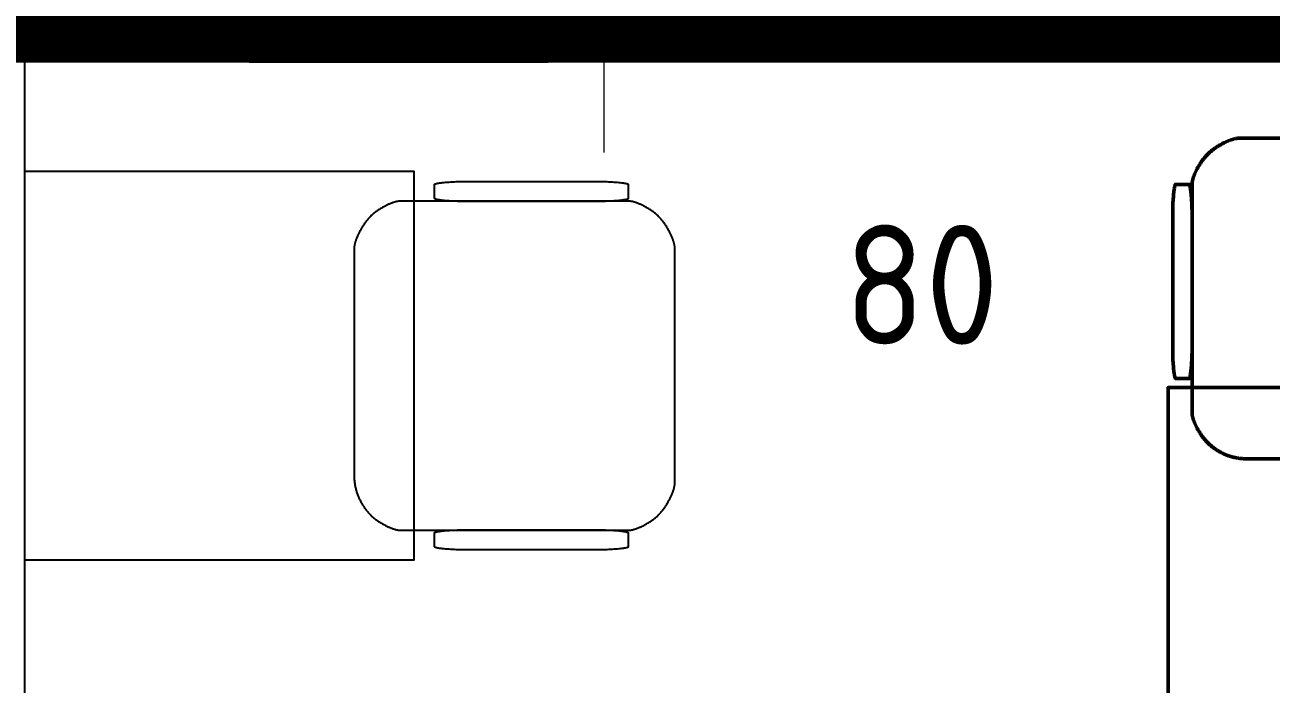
# Model space of a CAD drawing. Header units: millimetres. Extents: x 8265 to 78888, y 1905 to 34251.
# Drawn here: x 37517.9 to 37726.2, y 19967.2 to 20077.3 of the extents above; entities that cross this region are included whole.
import ezdxf

# ---------------------------------------------------------------- set-up
doc = ezdxf.new("R2010")
doc.units = ezdxf.units.MM
doc.linetypes.add('HIDDEN', pattern=[9.525, 6.35, -3.175])
doc.layers.get('Defpoints').update_dxf_attribs({"lineweight": 0})
for name, color, linetype, lineweight in [('410_STRUTTURE_001-AM_0', 7, 'Continuous', 0), ('437_RIVESTIMENTI_001-AM_0', 13, 'Continuous', 0), ('464_LAY_OUT_TQ_001-AM_0', 2, 'Continuous', 0), ('468_ARREDI_BAR_001-AM_0', 73, 'Continuous', 50), ('468_BAR_001-AM_0', 73, 'Continuous', 0), ('AM_0', 7, 'Continuous', 50), ('costruzioni', 10, 'Continuous', 0)]:
    doc.layers.add(name, color=color, linetype=linetype, lineweight=lineweight)
doc.layers.add('468_ARREDO_BAR_001-AM_0', color=73, linetype='Continuous')
doc.styles.get("Standard").update_dxf_attribs({"font": 'isocp.shx'})
doc.dimstyles.new('Quote Svl$0', dxfattribs={"dimscale": 100, "dimtxt": 0.2, "dimasz": 0.15, "dimexe": 0, "dimexo": 0.2, "dimgap": 0.1, "dimtad": 1, "dimdec": 0, "dimdsep": 46, "dimtxsty": 'Standard', "dimblk": 'ARCHTICK', "dimcen": 0.2, "dimse1": 1, "dimse2": 1, "dimsd1": 1, "dimsd2": 1, "dimclrd": 256, "dimclre": 256, "dimclrt": 256, "dimadec": 0, "dimazin": 2, "dimtp": 0.1, "dimtm": 0.1, "dimtfac": 0.71, "dimtdec": 0, "dimtmove": 0, "dimatfit": 3, "dimldrblk": 'ARCHTICK', "dimfxl": 1, "dimtzin": 0, "dimlwd": -1, "dimlwe": -1, "dimarcsym": 0})

# ---------------------------------------------------------------- blocks, each defined once
blk = doc.blocks.new('tavolo due sedie')
at = {"layer": '468_ARREDI_BAR_001-AM_0'}
for points in [[(1404.85, -18657.98), (1339.85, -18657.98), (1339.85, -18722.98), (1404.85, -18722.98)], [(1338.35, -18721.67), (1338.35, -18721.67), (1338.35, -18721.68), (1338.35, -18721.68), (1338.35, -18721.68), (1338.35, -18721.68), (1338.35, -18721.68), (1338.35, -18721.68), (1338.35, -18721.68), (1338.35, -18721.68), (1338.35, -18721.68), (1338.35, -18721.69), (1338.35, -18721.69), (1338.35, -18721.69), (1338.35, -18721.69), (1338.35, -18721.69), (1338.35, -18721.69), (1338.35, -18721.69), (1338.34, -18721.69), (1338.34, -18721.69), (1338.34, -18721.7), (1338.34, -18721.7), (1338.34, -18721.7), (1338.34, -18721.7), (1338.34, -18721.7), (1338.34, -18721.71), (1338.34, -18721.71), (1338.34, -18721.71), (1338.33, -18721.71), (1338.33, -18721.72), (1338.33, -18721.72), (1338.33, -18721.72), (1338.33, -18721.72), (1338.32, -18721.72), (1338.32, -18721.73), (1338.32, -18721.73), (1338.32, -18721.73), (1338.32, -18721.73), (1338.31, -18721.74), (1338.31, -18721.74), (1338.31, -18721.74), (1338.3, -18721.74), (1338.3, -18721.75), (1338.29, -18721.75), (1338.28, -18721.76), (1338.28, -18721.76), (1338.27, -18721.77), (1338.26, -18721.77), (1338.25, -18721.77), (1338.25, -18721.78), (1338.23, -18721.79), (1338.21, -18721.8), (1338.19, -18721.8), (1338.17, -18721.81), (1338.14, -18721.82), (1338.12, -18721.83), (1338.07, -18721.85), (1338.01, -18721.86), (1337.94, -18721.88), (1337.87, -18721.9), (1337.79, -18721.91), (1337.71, -18721.93), (1337.62, -18721.94), (1337.53, -18721.96), (1337.43, -18721.97), (1337.23, -18722), (1337.01, -18722.03), (1336.77, -18722.05), (1336.51, -18722.08), (1336.24, -18722.1), (1335.95, -18722.12), (1335.64, -18722.14), (1335.34, -18722.16), (1335.05, -18722.17), (1334.78, -18722.18), (1334.52, -18722.19), (1334.28, -18722.2), (1334.06, -18722.21), (1333.85, -18722.21), (1333.66, -18722.21), (1310.57, -18722.21), (1310.38, -18722.21), (1310.18, -18722.21), (1309.96, -18722.2), (1309.72, -18722.19), (1309.46, -18722.18), (1309.19, -18722.17), (1308.9, -18722.16), (1308.59, -18722.14), (1308.29, -18722.12), (1308, -18722.1), (1307.73, -18722.08), (1307.47, -18722.05), (1307.23, -18722.03), (1307.01, -18722), (1306.8, -18721.97), (1306.71, -18721.96), (1306.61, -18721.94), (1306.44, -18721.91), (1306.3, -18721.88), (1306.17, -18721.86), (1306.12, -18721.84), (1306.07, -18721.83), (1306.03, -18721.82), (1305.99, -18721.81), (1305.97, -18721.8), (1305.96, -18721.8), (1305.95, -18721.79), (1305.94, -18721.79), (1305.93, -18721.79), (1305.93, -18721.78), (1305.92, -18721.78), (1305.92, -18721.78), (1305.91, -18721.77), (1305.91, -18721.77), (1305.91, -18721.77), (1305.91, -18721.77), (1305.9, -18721.77), (1305.9, -18721.77), (1305.9, -18721.77), (1305.9, -18721.76), (1305.9, -18721.76), (1305.9, -18721.76), (1305.9, -18721.76), (1305.9, -18721.76), (1305.89, -18721.76), (1305.89, -18721.76), (1305.89, -18721.76), (1305.89, -18721.76), (1305.89, -18721.76), (1305.89, -18721.76), (1305.89, -18721.76), (1305.89, -18721.76), (1305.89, -18721.76), (1305.89, -18721.75), (1305.89, -18721.75), (1305.89, -18721.75), (1305.89, -18721.75), (1305.89, -18721.75), (1305.89, -18721.75), (1305.89, -18721.75), (1305.89, -18721.75), (1305.89, -18721.75), (1305.89, -18721.75), (1305.89, -18721.75), (1305.89, -18721.75), (1305.89, -18721.75), (1305.89, -18721.75), (1305.89, -18721.75), (1305.89, -18721.75), (1305.89, -18719.45), (1305.89, -18719.44), (1305.89, -18719.44), (1305.89, -18719.44), (1305.89, -18719.44), (1305.89, -18719.44), (1305.89, -18719.44), (1305.89, -18719.44), (1305.89, -18719.44), (1305.89, -18719.44), (1305.89, -18719.44), (1305.89, -18719.44), (1305.89, -18719.44), (1305.89, -18719.44), (1305.89, -18719.44), (1305.89, -18719.44), (1305.89, -18719.44), (1305.89, -18719.44), (1305.89, -18719.43), (1305.89, -18719.43), (1305.89, -18719.43), (1305.89, -18719.43), (1305.89, -18719.43), (1305.89, -18719.43), (1305.89, -18719.43), (1305.9, -18719.43), (1305.9, -18719.43), (1305.9, -18719.43), (1305.9, -18719.43), (1305.9, -18719.43), (1305.9, -18719.43), (1305.9, -18719.42), (1305.9, -18719.42), (1305.91, -18719.42), (1305.91, -18719.42), (1305.91, -18719.42), (1305.91, -18719.42), (1305.92, -18719.41), (1305.92, -18719.41), (1305.93, -18719.41), (1305.93, -18719.41), (1305.94, -18719.4), (1305.95, -18719.4), (1305.96, -18719.4), (1305.97, -18719.39), (1305.99, -18719.38), (1306.03, -18719.37), (1306.07, -18719.36), (1306.12, -18719.35), (1306.17, -18719.33), (1306.3, -18719.31), (1306.44, -18719.28), (1306.61, -18719.25), (1306.71, -18719.23), (1306.8, -18719.22), (1307.01, -18719.19), (1307.23, -18719.16), (1307.47, -18719.14), (1307.73, -18719.11), (1308, -18719.09), (1308.29, -18719.07), (1308.59, -18719.05), (1308.9, -18719.03), (1309.19, -18719.02), (1309.46, -18719.01), (1309.72, -18719), (1309.96, -18718.99), (1310.18, -18718.98), (1310.38, -18718.98), (1310.57, -18718.98), (1333.66, -18718.98), (1333.85, -18718.98), (1334.06, -18718.98), (1334.28, -18718.99), (1334.52, -18719), (1334.78, -18719.01), (1335.05, -18719.02), (1335.34, -18719.03), (1335.64, -18719.05), (1335.95, -18719.07), (1336.24, -18719.09), (1336.51, -18719.11), (1336.77, -18719.14), (1337.01, -18719.16), (1337.23, -18719.19), (1337.43, -18719.22), (1337.53, -18719.23), (1337.62, -18719.25), (1337.79, -18719.28), (1337.94, -18719.31), (1338.07, -18719.33), (1338.12, -18719.35), (1338.17, -18719.36), (1338.21, -18719.37), (1338.25, -18719.38), (1338.26, -18719.39), (1338.28, -18719.4), (1338.29, -18719.4), (1338.3, -18719.4), (1338.3, -18719.41), (1338.31, -18719.41), (1338.31, -18719.41), (1338.32, -18719.41), (1338.32, -18719.42), (1338.33, -18719.42), (1338.33, -18719.42), (1338.33, -18719.42), (1338.33, -18719.42), (1338.33, -18719.42), (1338.34, -18719.43), (1338.34, -18719.43), (1338.34, -18719.43), (1338.34, -18719.43), (1338.34, -18719.43), (1338.34, -18719.43), (1338.34, -18719.43), (1338.34, -18719.43), (1338.34, -18719.43), (1338.34, -18719.43), (1338.34, -18719.43), (1338.34, -18719.43), (1338.34, -18719.43), (1338.35, -18719.44), (1338.35, -18719.44), (1338.35, -18719.44), (1338.35, -18719.44), (1338.35, -18719.44), (1338.35, -18719.44), (1338.35, -18719.44), (1338.35, -18719.44), (1338.35, -18719.44), (1338.35, -18719.44), (1338.35, -18719.44), (1338.35, -18719.44), (1338.35, -18719.44), (1338.35, -18719.44), (1338.35, -18719.44), (1338.35, -18719.44), (1338.35, -18719.44), (1338.35, -18719.45)]]:
    blk.add_lwpolyline(points, close=True, dxfattribs=at)
for points in [[(1339.85, -18718.98), (1305.89, -18718.98), (1305.81, -18718.98), (1305.74, -18718.97), (1305.66, -18718.97), (1305.58, -18718.96), (1305.49, -18718.95), (1305.41, -18718.94), (1305.32, -18718.92), (1305.24, -18718.9), (1305.15, -18718.88), (1305.05, -18718.86), (1304.96, -18718.83), (1304.87, -18718.81), (1304.77, -18718.78), (1304.67, -18718.74), (1304.57, -18718.71), (1304.47, -18718.67), (1304.37, -18718.63), (1304.27, -18718.59), (1304.16, -18718.55), (1304.05, -18718.5), (1303.94, -18718.45), (1303.83, -18718.4), (1303.72, -18718.34), (1303.6, -18718.29), (1303.48, -18718.23), (1303.37, -18718.17), (1303.25, -18718.1), (1303.12, -18718.04), (1303, -18717.97), (1302.87, -18717.9), (1302.75, -18717.83), (1302.62, -18717.75), (1302.49, -18717.67), (1302.36, -18717.59), (1302.24, -18717.51), (1302.11, -18717.43), (1301.99, -18717.34), (1301.87, -18717.26), (1301.75, -18717.17), (1301.64, -18717.08), (1301.52, -18716.99), (1301.41, -18716.9), (1301.3, -18716.8), (1301.19, -18716.7), (1301.08, -18716.6), (1300.97, -18716.5), (1300.87, -18716.4), (1300.77, -18716.3), (1300.66, -18716.19), (1300.56, -18716.08), (1300.47, -18715.98), (1300.37, -18715.86), (1300.28, -18715.75), (1300.18, -18715.64), (1300.09, -18715.52), (1300, -18715.4), (1299.92, -18715.28), (1299.83, -18715.16), (1299.74, -18715.04), (1299.66, -18714.91), (1299.58, -18714.79), (1299.5, -18714.66), (1299.43, -18714.53), (1299.35, -18714.4), (1299.28, -18714.26), (1299.2, -18714.13), (1299.14, -18714), (1299.07, -18713.88), (1299, -18713.75), (1298.94, -18713.63), (1298.88, -18713.51), (1298.83, -18713.39), (1298.77, -18713.27), (1298.72, -18713.15), (1298.67, -18713.04), (1298.62, -18712.93), (1298.57, -18712.82), (1298.53, -18712.71), (1298.49, -18712.6), (1298.45, -18712.49), (1298.42, -18712.39), (1298.38, -18712.29), (1298.35, -18712.19), (1298.32, -18712.09), (1298.29, -18711.99), (1298.27, -18711.9), (1298.25, -18711.8), (1298.23, -18711.71), (1298.21, -18711.62), (1298.19, -18711.53), (1298.18, -18711.45), (1298.17, -18711.36), (1298.16, -18711.28), (1298.16, -18711.2), (1298.15, -18711.12), (1298.15, -18711.04), (1298.15, -18671.92)], [(1351.75, -18671.92), (1351.75, -18709.81)], [(1351.75, -18709.81), (1351.75, -18709.97), (1351.74, -18710.12), (1351.74, -18710.27), (1351.73, -18710.42), (1351.72, -18710.57), (1351.7, -18710.72), (1351.69, -18710.87), (1351.67, -18711.02), (1351.65, -18711.17), (1351.63, -18711.31), (1351.61, -18711.46), (1351.58, -18711.61), (1351.55, -18711.75), (1351.52, -18711.9), (1351.48, -18712.04), (1351.45, -18712.19), (1351.41, -18712.33), (1351.37, -18712.47), (1351.32, -18712.61), (1351.28, -18712.75), (1351.23, -18712.89), (1351.18, -18713.03), (1351.13, -18713.17), (1351.07, -18713.31), (1351.02, -18713.45), (1350.96, -18713.59), (1350.89, -18713.72), (1350.83, -18713.86), (1350.76, -18713.99), (1350.7, -18714.13), (1350.62, -18714.26), (1350.55, -18714.4), (1350.47, -18714.53), (1350.4, -18714.66), (1350.32, -18714.79), (1350.24, -18714.91), (1350.15, -18715.04), (1350.07, -18715.16), (1349.98, -18715.28), (1349.9, -18715.4), (1349.81, -18715.52), (1349.72, -18715.64), (1349.62, -18715.75), (1349.53, -18715.86), (1349.43, -18715.98), (1349.34, -18716.08), (1349.24, -18716.19), (1349.13, -18716.3), (1349.03, -18716.4), (1348.93, -18716.5), (1348.82, -18716.6), (1348.71, -18716.7), (1348.6, -18716.8), (1348.49, -18716.9), (1348.38, -18716.99), (1348.26, -18717.08), (1348.15, -18717.17), (1348.03, -18717.26), (1347.91, -18717.34), (1347.79, -18717.43), (1347.66, -18717.51), (1347.54, -18717.59), (1347.41, -18717.67), (1347.28, -18717.75), (1347.15, -18717.83), (1347.03, -18717.9), (1346.9, -18717.97), (1346.78, -18718.04), (1346.65, -18718.1), (1346.53, -18718.17), (1346.42, -18718.23), (1346.3, -18718.29), (1346.18, -18718.34), (1346.07, -18718.4), (1345.96, -18718.45), (1345.85, -18718.5), (1345.74, -18718.55), (1345.63, -18718.59), (1345.53, -18718.63), (1345.43, -18718.67), (1345.33, -18718.71), (1345.23, -18718.74), (1345.13, -18718.78), (1345.03, -18718.81), (1344.94, -18718.83), (1344.84, -18718.86), (1344.75, -18718.88), (1344.66, -18718.9), (1344.58, -18718.92), (1344.49, -18718.94), (1344.41, -18718.95), (1344.32, -18718.96), (1344.24, -18718.97), (1344.16, -18718.97), (1344.09, -18718.98), (1344.01, -18718.98), (1339.85, -18718.98)]]:
    blk.add_lwpolyline(points, dxfattribs=at)
blk = doc.blocks.new('ARD Chair- KARTELL_Piuma')
for points in [[(-275, 149), (-275, 190.6), (-275, 191.4), (-275, 192.1), (-274.9, 192.9), (-274.8, 193.7), (-274.7, 194.6), (-274.6, 195.4), (-274.4, 196.3), (-274.2, 197.1), (-274, 198), (-273.8, 198.9), (-273.5, 199.9), (-273.3, 200.8), (-273, 201.8), (-272.6, 202.8), (-272.3, 203.8), (-271.9, 204.8), (-271.5, 205.8), (-271.1, 206.8), (-270.7, 207.9), (-270.2, 209), (-269.7, 210.1), (-269.2, 211.2), (-268.7, 212.3), (-268.1, 213.5), (-267.5, 214.7), (-266.9, 215.8), (-266.3, 217), (-265.6, 218.3), (-264.9, 219.5), (-264.2, 220.8), (-263.5, 222), (-262.7, 223.3), (-261.9, 224.6), (-261.1, 225.9), (-260.3, 227.1), (-259.5, 228.4), (-258.7, 229.6), (-257.8, 230.8), (-256.9, 232), (-256, 233.1), (-255.1, 234.3), (-254.2, 235.4), (-253.2, 236.5), (-252.2, 237.6), (-251.3, 238.7), (-250.3, 239.8), (-249.2, 240.8), (-248.2, 241.8), (-247.1, 242.9), (-246.1, 243.9), (-245, 244.8), (-243.9, 245.8), (-242.7, 246.7), (-241.6, 247.7), (-240.4, 248.6), (-239.2, 249.5), (-238, 250.3), (-236.8, 251.2), (-235.6, 252), (-234.3, 252.9), (-233.1, 253.7), (-231.8, 254.5), (-230.5, 255.2), (-229.2, 256), (-227.8, 256.7), (-226.5, 257.5), (-225.3, 258.1), (-224, 258.8), (-222.7, 259.5), (-221.5, 260.1), (-220.3, 260.7), (-219.1, 261.2), (-217.9, 261.8), (-216.8, 262.3), (-215.6, 262.8), (-214.5, 263.3), (-213.4, 263.8), (-212.3, 264.2), (-211.2, 264.6), (-210.1, 265), (-209.1, 265.3), (-208.1, 265.7), (-207.1, 266), (-206.1, 266.3), (-205.1, 266.6), (-204.2, 266.8), (-203.2, 267), (-202.3, 267.2), (-201.4, 267.4), (-200.5, 267.5), (-199.7, 267.7), (-198.8, 267.8), (-198, 267.9), (-197.2, 267.9), (-196.4, 268), (-195.6, 268), (183.3, 268)], [(183.3, 268), (184.9, 268), (186.4, 267.9), (187.9, 267.9), (189.4, 267.8), (190.9, 267.7), (192.4, 267.5), (193.9, 267.4), (195.4, 267.2), (196.9, 267), (198.4, 266.8), (199.8, 266.6), (201.3, 266.3), (202.7, 266), (204.2, 265.7), (205.6, 265.3), (207.1, 265), (208.5, 264.6), (209.9, 264.2), (211.3, 263.8), (212.8, 263.3), (214.2, 262.8), (215.6, 262.3), (216.9, 261.8), (218.3, 261.2), (219.7, 260.7), (221.1, 260.1), (222.4, 259.5), (223.8, 258.8), (225.1, 258.1), (226.5, 257.5), (227.8, 256.7), (229.2, 256), (230.5, 255.2), (231.8, 254.5), (233.1, 253.7), (234.3, 252.9), (235.6, 252), (236.8, 251.2), (238, 250.3), (239.2, 249.5), (240.4, 248.6), (241.6, 247.7), (242.7, 246.7), (243.9, 245.8), (245, 244.8), (246.1, 243.9), (247.1, 242.9), (248.2, 241.8), (249.2, 240.8), (250.3, 239.8), (251.3, 238.7), (252.2, 237.6), (253.2, 236.5), (254.2, 235.4), (255.1, 234.3), (256, 233.1), (256.9, 232), (257.8, 230.8), (258.7, 229.6), (259.5, 228.4), (260.3, 227.1), (261.1, 225.9), (261.9, 224.6), (262.7, 223.3), (263.5, 222), (264.2, 220.8), (264.9, 219.5), (265.6, 218.3), (266.3, 217), (266.9, 215.8), (267.5, 214.7), (268.1, 213.5), (268.7, 212.3), (269.2, 211.2), (269.7, 210.1), (270.2, 209), (270.7, 207.9), (271.1, 206.8), (271.5, 205.8), (271.9, 204.8), (272.3, 203.8), (272.6, 202.8), (273, 201.8), (273.3, 200.8), (273.5, 199.9), (273.8, 198.9), (274, 198), (274.2, 197.1), (274.4, 196.3), (274.6, 195.4), (274.7, 194.6), (274.8, 193.7), (274.9, 192.9), (275, 192.1), (275, 191.4), (275, 190.6), (275, 149)], [(275, 149), (275, -190.6), (275, -191.4), (275, -192.1), (274.9, -192.9), (274.8, -193.7), (274.7, -194.6), (274.6, -195.4), (274.4, -196.3), (274.2, -197.1), (274, -198), (273.8, -198.9), (273.5, -199.9), (273.3, -200.8), (273, -201.8), (272.6, -202.8), (272.3, -203.8), (271.9, -204.8), (271.5, -205.8), (271.1, -206.8), (270.7, -207.9), (270.2, -209), (269.7, -210.1), (269.2, -211.2), (268.7, -212.3), (268.1, -213.5), (267.5, -214.7), (266.9, -215.8), (266.3, -217), (265.6, -218.3), (264.9, -219.5), (264.2, -220.8), (263.5, -222), (262.7, -223.3), (261.9, -224.6), (261.1, -225.9), (260.3, -227.1), (259.5, -228.4), (258.7, -229.6), (257.8, -230.8), (256.9, -232), (256, -233.1), (255.1, -234.3), (254.2, -235.4), (253.2, -236.5), (252.2, -237.6), (251.3, -238.7), (250.3, -239.8), (249.2, -240.8), (248.2, -241.8), (247.1, -242.9), (246.1, -243.9), (245, -244.8), (243.9, -245.8), (242.7, -246.7), (241.6, -247.7), (240.4, -248.6), (239.2, -249.5), (238, -250.3), (236.8, -251.2), (235.6, -252), (234.3, -252.9), (233.1, -253.7), (231.8, -254.5), (230.5, -255.2), (229.2, -256), (227.8, -256.7), (226.5, -257.5), (225.3, -258.1), (224, -258.8), (222.7, -259.5), (221.5, -260.1), (220.3, -260.7), (219.1, -261.2), (217.9, -261.8), (216.8, -262.3), (215.6, -262.8), (214.5, -263.3), (213.4, -263.8), (212.3, -264.2), (211.2, -264.6), (210.1, -265), (209.1, -265.3), (208.1, -265.7), (207.1, -266), (206.1, -266.3), (205.1, -266.6), (204.2, -266.8), (203.2, -267), (202.3, -267.2), (201.4, -267.4), (200.5, -267.5), (199.7, -267.7), (198.8, -267.8), (198, -267.9), (197.2, -267.9), (196.4, -268), (195.6, -268), (-195.6, -268), (-196.4, -268), (-197.2, -267.9), (-198, -267.9), (-198.8, -267.8), (-199.7, -267.7), (-200.5, -267.5), (-201.4, -267.4), (-202.3, -267.2), (-203.2, -267), (-204.2, -266.8), (-205.1, -266.6), (-206.1, -266.3), (-207.1, -266), (-208.1, -265.7), (-209.1, -265.3), (-210.1, -265), (-211.2, -264.6), (-212.3, -264.2), (-213.4, -263.8), (-214.5, -263.3), (-215.6, -262.8), (-216.8, -262.3), (-217.9, -261.8), (-219.1, -261.2), (-220.3, -260.7), (-221.5, -260.1), (-222.7, -259.5), (-224, -258.8), (-225.3, -258.1), (-226.5, -257.5), (-227.8, -256.7), (-229.2, -256), (-230.5, -255.2), (-231.8, -254.5), (-233.1, -253.7), (-234.3, -252.9), (-235.6, -252), (-236.8, -251.2), (-238, -250.3), (-239.2, -249.5), (-240.4, -248.6), (-241.6, -247.7), (-242.7, -246.7), (-243.9, -245.8), (-245, -244.8), (-246.1, -243.9), (-247.1, -242.9), (-248.2, -241.8), (-249.2, -240.8), (-250.3, -239.8), (-251.3, -238.7), (-252.2, -237.6), (-253.2, -236.5), (-254.2, -235.4), (-255.1, -234.3), (-256, -233.1), (-256.9, -232), (-257.8, -230.8), (-258.7, -229.6), (-259.5, -228.4), (-260.3, -227.1), (-261.1, -225.9), (-261.9, -224.6), (-262.7, -223.3), (-263.5, -222), (-264.2, -220.8), (-264.9, -219.5), (-265.6, -218.3), (-266.3, -217), (-266.9, -215.8), (-267.5, -214.7), (-268.1, -213.5), (-268.7, -212.3), (-269.2, -211.2), (-269.7, -210.1), (-270.2, -209), (-270.7, -207.9), (-271.1, -206.8), (-271.5, -205.8), (-271.9, -204.8), (-272.3, -203.8), (-272.6, -202.8), (-273, -201.8), (-273.3, -200.8), (-273.5, -199.9), (-273.8, -198.9), (-274, -198), (-274.2, -197.1), (-274.4, -196.3), (-274.6, -195.4), (-274.7, -194.6), (-274.8, -193.7), (-274.9, -192.9), (-275, -192.1), (-275, -191.4), (-275, -190.6), (-275, 149)]]:
    blk.add_lwpolyline(points)
for points in [[(-280.4, 134), (-280.4, 134), (-280.4, 134), (-280.4, 134), (-280.3, 134), (-280.3, 134), (-280.3, 134), (-280.3, 134), (-280.3, 134), (-280.3, 134), (-280.3, 134), (-280.3, 134), (-280.3, 134), (-280.2, 134), (-280.2, 134), (-280.2, 134), (-280.2, 134), (-280.2, 134), (-280.2, 133.9), (-280.2, 133.9), (-280.2, 133.9), (-280.1, 133.9), (-280.1, 133.9), (-280.1, 133.9), (-280.1, 133.9), (-280.1, 133.9), (-280, 133.9), (-280, 133.9), (-280, 133.8), (-280, 133.8), (-279.9, 133.8), (-279.9, 133.8), (-279.9, 133.8), (-279.9, 133.8), (-279.9, 133.7), (-279.8, 133.7), (-279.8, 133.7), (-279.8, 133.7), (-279.8, 133.6), (-279.7, 133.6), (-279.7, 133.6), (-279.7, 133.5), (-279.6, 133.5), (-279.6, 133.4), (-279.5, 133.3), (-279.5, 133.3), (-279.5, 133.2), (-279.4, 133.1), (-279.4, 133), (-279.3, 133), (-279.2, 132.8), (-279.2, 132.6), (-279.1, 132.4), (-279, 132.2), (-278.9, 131.9), (-278.8, 131.7), (-278.7, 131.2), (-278.5, 130.6), (-278.3, 129.9), (-278.2, 129.2), (-278, 128.4), (-277.9, 127.6), (-277.7, 126.7), (-277.5, 125.8), (-277.4, 124.8), (-277.1, 122.8), (-276.8, 120.6), (-276.6, 118.2), (-276.3, 115.6), (-276.1, 112.9), (-275.9, 110), (-275.7, 106.9), (-275.6, 103.9), (-275.4, 101), (-275.3, 98.3), (-275.2, 95.7), (-275.1, 93.3), (-275, 91.1), (-275, 89), (-275, 87.1), (-275, -143.8), (-275, -145.7), (-275, -147.7), (-275.1, -149.9), (-275.2, -152.3), (-275.3, -154.9), (-275.4, -157.6), (-275.6, -160.5), (-275.7, -163.6), (-275.9, -166.6), (-276.1, -169.5), (-276.3, -172.2), (-276.6, -174.8), (-276.8, -177.2), (-277.1, -179.4), (-277.4, -181.5), (-277.5, -182.4), (-277.7, -183.4), (-278, -185.1), (-278.3, -186.5), (-278.6, -187.8), (-278.7, -188.3), (-278.8, -188.8), (-278.9, -189.2), (-279.1, -189.6), (-279.1, -189.8), (-279.2, -189.9), (-279.2, -190), (-279.2, -190.1), (-279.3, -190.2), (-279.3, -190.2), (-279.3, -190.3), (-279.4, -190.3), (-279.4, -190.4), (-279.4, -190.4), (-279.4, -190.4), (-279.4, -190.4), (-279.4, -190.5), (-279.5, -190.5), (-279.5, -190.5), (-279.5, -190.5), (-279.5, -190.5), (-279.5, -190.5), (-279.5, -190.5), (-279.5, -190.5), (-279.5, -190.6), (-279.5, -190.6), (-279.5, -190.6), (-279.5, -190.6), (-279.6, -190.6), (-279.6, -190.6), (-279.6, -190.6), (-279.6, -190.6), (-279.6, -190.6), (-279.6, -190.6), (-279.6, -190.6), (-279.6, -190.6), (-279.6, -190.6), (-279.6, -190.6), (-279.6, -190.6), (-279.6, -190.6), (-279.6, -190.6), (-279.6, -190.6), (-279.6, -190.6), (-279.6, -190.6), (-279.6, -190.6), (-279.7, -190.6), (-279.7, -190.6), (-279.7, -190.6), (-279.7, -190.6), (-302.7, -190.6), (-302.7, -190.6), (-302.7, -190.6), (-302.7, -190.6), (-302.7, -190.6), (-302.7, -190.6), (-302.7, -190.6), (-302.7, -190.6), (-302.7, -190.6), (-302.7, -190.6), (-302.7, -190.6), (-302.7, -190.6), (-302.7, -190.6), (-302.7, -190.6), (-302.8, -190.6), (-302.8, -190.6), (-302.8, -190.6), (-302.8, -190.6), (-302.8, -190.6), (-302.8, -190.6), (-302.8, -190.6), (-302.8, -190.6), (-302.8, -190.6), (-302.8, -190.6), (-302.8, -190.6), (-302.8, -190.5), (-302.8, -190.5), (-302.8, -190.5), (-302.8, -190.5), (-302.9, -190.5), (-302.9, -190.5), (-302.9, -190.5), (-302.9, -190.5), (-302.9, -190.4), (-302.9, -190.4), (-302.9, -190.4), (-303, -190.4), (-303, -190.3), (-303, -190.3), (-303, -190.2), (-303.1, -190.2), (-303.1, -190.1), (-303.1, -190), (-303.2, -189.9), (-303.2, -189.8), (-303.3, -189.6), (-303.4, -189.2), (-303.5, -188.8), (-303.7, -188.3), (-303.8, -187.8), (-304.1, -186.5), (-304.3, -185.1), (-304.6, -183.4), (-304.8, -182.4), (-304.9, -181.5), (-305.2, -179.4), (-305.5, -177.2), (-305.8, -174.8), (-306, -172.2), (-306.2, -169.5), (-306.4, -166.6), (-306.6, -163.6), (-306.8, -160.5), (-306.9, -157.6), (-307.1, -154.9), (-307.2, -152.3), (-307.2, -149.9), (-307.3, -147.7), (-307.3, -145.7), (-307.3, -143.8), (-307.3, 87.1), (-307.3, 89), (-307.3, 91.1), (-307.2, 93.3), (-307.2, 95.7), (-307.1, 98.3), (-306.9, 101), (-306.8, 103.9), (-306.6, 106.9), (-306.4, 110), (-306.2, 112.9), (-306, 115.6), (-305.8, 118.2), (-305.5, 120.6), (-305.2, 122.8), (-304.9, 124.8), (-304.8, 125.8), (-304.6, 126.7), (-304.3, 128.4), (-304.1, 129.9), (-303.8, 131.2), (-303.7, 131.7), (-303.5, 132.2), (-303.4, 132.6), (-303.3, 133), (-303.2, 133.1), (-303.2, 133.3), (-303.1, 133.4), (-303.1, 133.5), (-303.1, 133.5), (-303, 133.6), (-303, 133.6), (-303, 133.7), (-303, 133.7), (-302.9, 133.8), (-302.9, 133.8), (-302.9, 133.8), (-302.9, 133.8), (-302.9, 133.8), (-302.9, 133.9), (-302.9, 133.9), (-302.8, 133.9), (-302.8, 133.9), (-302.8, 133.9), (-302.8, 133.9), (-302.8, 133.9), (-302.8, 133.9), (-302.8, 133.9), (-302.8, 133.9), (-302.8, 133.9), (-302.8, 133.9), (-302.8, 133.9), (-302.8, 134), (-302.8, 134), (-302.8, 134), (-302.8, 134), (-302.7, 134), (-302.7, 134), (-302.7, 134), (-302.7, 134), (-302.7, 134), (-302.7, 134), (-302.7, 134), (-302.7, 134), (-302.7, 134), (-302.7, 134), (-302.7, 134), (-302.7, 134), (-302.7, 134), (-302.7, 134)], [(301.9, 134), (302, 134), (302, 134), (302, 134), (302, 134), (302, 134), (302, 134), (302, 134), (302, 134), (302.1, 134), (302.1, 134), (302.1, 134), (302.1, 134), (302.1, 134), (302.1, 134), (302.1, 134), (302.1, 134), (302.1, 134), (302.2, 133.9), (302.2, 133.9), (302.2, 133.9), (302.2, 133.9), (302.2, 133.9), (302.2, 133.9), (302.3, 133.9), (302.3, 133.9), (302.3, 133.9), (302.3, 133.9), (302.4, 133.8), (302.4, 133.8), (302.4, 133.8), (302.4, 133.8), (302.4, 133.8), (302.5, 133.8), (302.5, 133.7), (302.5, 133.7), (302.5, 133.7), (302.6, 133.7), (302.6, 133.6), (302.6, 133.6), (302.6, 133.6), (302.7, 133.5), (302.7, 133.5), (302.7, 133.4), (302.8, 133.3), (302.8, 133.3), (302.9, 133.2), (302.9, 133.1), (303, 133), (303, 133), (303.1, 132.8), (303.2, 132.6), (303.3, 132.4), (303.3, 132.2), (303.4, 131.9), (303.5, 131.7), (303.7, 131.2), (303.8, 130.6), (304, 129.9), (304.2, 129.2), (304.3, 128.4), (304.5, 127.6), (304.6, 126.7), (304.8, 125.8), (304.9, 124.8), (305.2, 122.8), (305.5, 120.6), (305.8, 118.2), (306, 115.6), (306.2, 112.9), (306.4, 110), (306.6, 106.9), (306.8, 103.9), (306.9, 101), (307.1, 98.3), (307.2, 95.7), (307.2, 93.3), (307.3, 91.1), (307.3, 89), (307.3, 87.1), (307.3, -143.8), (307.3, -145.7), (307.3, -147.7), (307.2, -149.9), (307.2, -152.3), (307.1, -154.9), (306.9, -157.6), (306.8, -160.5), (306.6, -163.6), (306.4, -166.6), (306.2, -169.5), (306, -172.2), (305.8, -174.8), (305.5, -177.2), (305.2, -179.4), (304.9, -181.5), (304.8, -182.4), (304.6, -183.4), (304.3, -185.1), (304.1, -186.5), (303.8, -187.8), (303.7, -188.3), (303.5, -188.8), (303.4, -189.2), (303.3, -189.6), (303.2, -189.8), (303.2, -189.9), (303.1, -190), (303.1, -190.1), (303.1, -190.2), (303, -190.2), (303, -190.3), (303, -190.3), (303, -190.4), (302.9, -190.4), (302.9, -190.4), (302.9, -190.4), (302.9, -190.5), (302.9, -190.5), (302.9, -190.5), (302.9, -190.5), (302.8, -190.5), (302.8, -190.5), (302.8, -190.5), (302.8, -190.5), (302.8, -190.6), (302.8, -190.6), (302.8, -190.6), (302.8, -190.6), (302.8, -190.6), (302.8, -190.6), (302.8, -190.6), (302.8, -190.6), (302.8, -190.6), (302.8, -190.6), (302.8, -190.6), (302.7, -190.6), (302.7, -190.6), (302.7, -190.6), (302.7, -190.6), (302.7, -190.6), (302.7, -190.6), (302.7, -190.6), (302.7, -190.6), (302.7, -190.6), (302.7, -190.6), (302.7, -190.6), (302.7, -190.6), (302.7, -190.6), (302.7, -190.6), (279.7, -190.6), (279.7, -190.6), (279.7, -190.6), (279.7, -190.6), (279.6, -190.6), (279.6, -190.6), (279.6, -190.6), (279.6, -190.6), (279.6, -190.6), (279.6, -190.6), (279.6, -190.6), (279.6, -190.6), (279.6, -190.6), (279.6, -190.6), (279.6, -190.6), (279.6, -190.6), (279.6, -190.6), (279.6, -190.6), (279.6, -190.6), (279.6, -190.6), (279.6, -190.6), (279.5, -190.6), (279.5, -190.6), (279.5, -190.6), (279.5, -190.6), (279.5, -190.5), (279.5, -190.5), (279.5, -190.5), (279.5, -190.5), (279.5, -190.5), (279.5, -190.5), (279.5, -190.5), (279.4, -190.5), (279.4, -190.4), (279.4, -190.4), (279.4, -190.4), (279.4, -190.4), (279.4, -190.3), (279.3, -190.3), (279.3, -190.2), (279.3, -190.2), (279.2, -190.1), (279.2, -190), (279.2, -189.9), (279.1, -189.8), (279.1, -189.6), (278.9, -189.2), (278.8, -188.8), (278.7, -188.3), (278.6, -187.8), (278.3, -186.5), (278, -185.1), (277.7, -183.4), (277.5, -182.4), (277.4, -181.5), (277.1, -179.4), (276.8, -177.2), (276.6, -174.8), (276.3, -172.2), (276.1, -169.5), (275.9, -166.6), (275.7, -163.6), (275.6, -160.5), (275.4, -157.6), (275.3, -154.9), (275.2, -152.3), (275.1, -149.9), (275, -147.7), (275, -145.7), (275, -143.8), (275, 87.1), (275, 89), (275, 91.1), (275.1, 93.3), (275.2, 95.7), (275.3, 98.3), (275.4, 101), (275.6, 103.9), (275.7, 106.9), (275.9, 110), (276.1, 112.9), (276.3, 115.6), (276.6, 118.2), (276.8, 120.6), (277.1, 122.8), (277.4, 124.8), (277.5, 125.8), (277.7, 126.7), (278, 128.4), (278.3, 129.9), (278.6, 131.2), (278.7, 131.7), (278.8, 132.2), (278.9, 132.6), (279.1, 133), (279.1, 133.1), (279.2, 133.3), (279.2, 133.4), (279.2, 133.5), (279.3, 133.5), (279.3, 133.6), (279.3, 133.6), (279.4, 133.7), (279.4, 133.7), (279.4, 133.8), (279.4, 133.8), (279.4, 133.8), (279.4, 133.8), (279.5, 133.8), (279.5, 133.9), (279.5, 133.9), (279.5, 133.9), (279.5, 133.9), (279.5, 133.9), (279.5, 133.9), (279.5, 133.9), (279.5, 133.9), (279.5, 133.9), (279.5, 133.9), (279.6, 133.9), (279.6, 133.9), (279.6, 133.9), (279.6, 134), (279.6, 134), (279.6, 134), (279.6, 134), (279.6, 134), (279.6, 134), (279.6, 134), (279.6, 134), (279.6, 134), (279.6, 134), (279.6, 134), (279.6, 134), (279.6, 134), (279.6, 134), (279.7, 134), (279.7, 134), (279.7, 134), (279.7, 134)]]:
    blk.add_lwpolyline(points, close=True)
blk = doc.blocks.new('ARD Table- 750 x 750 Square')
blk.add_lwpolyline([(375, 375), (375, -375), (-375, -375), (-375, 375)], close=True)
blk = doc.blocks.new('ARD Furniture-Table +1 Chair')
at = {"xscale": 0.8666666666666667, "yscale": 0.8666666666666667, "zscale": 0.8666666666666667}
blk.add_blockref('ARD Table- 750 x 750 Square', (50, 258.5), dxfattribs=at)
at = {"xscale": -1}
blk.add_blockref('ARD Chair- KARTELL_Piuma', (50, -234.5), dxfattribs=at)
blk = doc.blocks.new('*D294')
at = {"layer": 'Defpoints', "color": 0, "transparency": 16777216}
for p in [(37626.54, 20014.79, 6.25), (37626.54, 20013.91), (37708.96, 20014.79)]:
    blk.add_point(p, dxfattribs=at)
at = {"layer": '464_LAY_OUT_TQ_001-AM_0', "transparency": 16777216, "insert": (37667.75, 20033.91), "char_height": 20, "attachment_point": 5}
blk.add_mtext('80', dxfattribs=at)
blk = doc.blocks.new('_ArchTick')
at = {"layer": 'AM_0', "color": 0, "const_width": 0.15}
blk.add_lwpolyline([(-0.5, -0.5), (0.5, 0.5)], dxfattribs=at)

msp = doc.modelspace()

# ---------------------------------------------------------------- hatches: boundary and pattern name
at = {"layer": '468_BAR_001-AM_0'}
h = msp.add_hatch(color=253, dxfattribs=at)
h.dxf.hatch_style = 1
h.paths.add_polyline_path([(37555.4, 20076.04), (37605.4, 20076.04), (37605.4, 20071.04), (37555.4, 20071.04)])

# ---------------------------------------------------------------- linework, layer by layer
at = {"layer": '410_STRUTTURE_001-AM_0'}
msp.add_line((37614.66, 20166.03), (37614.66, 20056.03), dxfattribs=at)
at = {"layer": '437_RIVESTIMENTI_001-AM_0'}
msp.add_line((36675.16, 20076.04), (38938.38, 20076.04), dxfattribs=at)
at = {"layer": '468_ARREDO_BAR_001-AM_0', "flags": 128}
msp.add_lwpolyline([(37517.95, 19856.64), (37517.95, 20076.28)], dxfattribs=at)
at = {"layer": '468_BAR_001-AM_0'}
msp.add_lwpolyline([(37555.4, 20076.04), (37605.4, 20076.04), (37605.4, 20071.04), (37555.4, 20071.04)], close=True, dxfattribs=at)
at = {"layer": 'costruzioni', "linetype": 'HIDDEN', "const_width": 10}
msp.add_lwpolyline([(36675.16, 20076.04), (38832.97, 20076.04), (38832.97, 19702.44), (35314.34, 19700.21), (35005.08, 20062), (34753.93, 20062), (34753.93, 20094.43), (35766.91, 20095.95, 0.3243), (36101.07, 19842.3, 0.451169), (36435.7, 20228.56), (36435.5, 20297.95), (36675.19, 20300.21)], format="xyb", close=True, dxfattribs=at)

# ---------------------------------------------------------------- block references
at = {"layer": '468_ARREDO_BAR_001-AM_0', "rotation": 270}
msp.add_blockref('tavolo due sedie', (56431.93, 21356.56), dxfattribs=at)
at = {"layer": '468_ARREDO_BAR_001-AM_0', "xscale": 0.1, "yscale": 0.1, "zscale": 0.1, "rotation": 90.0000000000044}
msp.add_blockref('ARD Furniture-Table +1 Chair', (37576.3, 20015.38), dxfattribs=at)

# ---------------------------------------------------------------- dimensions: what is measured, and where the dimension line sits
at = {"layer": '464_LAY_OUT_TQ_001-AM_0'}
dim = msp.add_aligned_dim(p1=(37708.96, 20014.79), p2=(37626.54, 20014.79, 6.25), distance=0.88, dimstyle='Quote Svl$0', override={"dimrnd": 5, "dimtix": 1, "dimfxl": 0}, dxfattribs=at)
dim.commit()
dim.dimension.update_dxf_attribs({"geometry": '*D294', "text_midpoint": (37667.75, 20033.91)})

doc.saveas('drawing.dxf')
